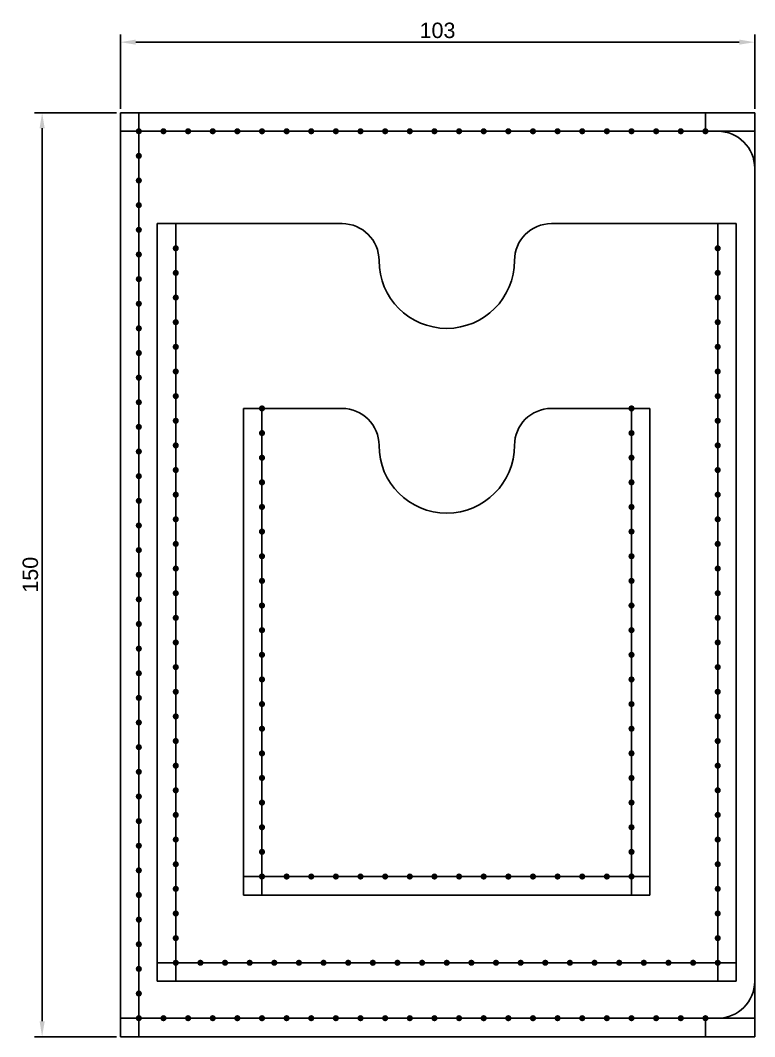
# Model space of a CAD drawing. Header units: millimetres. Extents: x 1335 to 6986, y 304 to 1543.
# Drawn here: x 1366.5 to 1485.7, y 532.3 to 697.3 of the extents above; entities that cross this region are included whole.
import ezdxf

# ---------------------------------------------------------------- set-up
doc = ezdxf.new("R2010")
doc.units = ezdxf.units.MM
doc.styles.get("Standard").update_dxf_attribs({"font": 'arial.ttf'})
doc.dimstyles.new('ISO-25', dxfattribs={"dimtxt": 2.5, "dimasz": 2.5, "dimexe": 1.25, "dimexo": 0.625, "dimtad": 1, "dimtxsty": 'Standard', "dimcen": 2.5, "dimadec": 0, "dimazin": 0, "dimtfac": 1, "dimtmove": 0, "dimatfit": 3, "dimfxl": 1, "dimarcsym": 0})

# ---------------------------------------------------------------- blocks, each defined once
blk = doc.blocks.new('*D36')
at = {"color": 0, "lineweight": -2, "transparency": 16777216}
for p, q in [((1382.12, 682.3), (1368.79, 682.3)), ((1370.04, 534.8), (1370.04, 679.8)), ((1382.12, 532.3), (1368.79, 532.3))]:
    blk.add_line(p, q, dxfattribs=at)
at = {"color": 0, "transparency": 16777216}
for points in [[(1369.63, 679.8), (1370.46, 679.8), (1370.04, 682.3)], [(1369.63, 534.8), (1370.46, 534.8), (1370.04, 532.3)]]:
    blk.add_solid(points, dxfattribs=at)
at = {"layer": 'Defpoints', "color": 0, "transparency": 16777216}
for p in [(1370.04, 682.3), (1382.74, 682.3), (1382.74, 532.3)]:
    blk.add_point(p, dxfattribs=at)
at = {"color": 0, "transparency": 16777216, "insert": (1368.14, 607.3), "char_height": 2.5, "attachment_point": 5, "rotation": 90}
blk.add_mtext('150', dxfattribs=at)
blk = doc.blocks.new('*D37')
at = {"color": 0, "lineweight": -2, "transparency": 16777216}
for p, q in [((1382.74, 682.93), (1382.74, 695.02)), ((1485.74, 682.93), (1485.74, 695.02)), ((1385.24, 693.77), (1483.24, 693.77))]:
    blk.add_line(p, q, dxfattribs=at)
at = {"color": 0, "transparency": 16777216}
for points in [[(1385.24, 694.19), (1385.24, 693.36), (1382.74, 693.77)], [(1483.24, 694.19), (1483.24, 693.36), (1485.74, 693.77)]]:
    blk.add_solid(points, dxfattribs=at)
at = {"layer": 'Defpoints', "color": 0, "transparency": 16777216}
for p in [(1485.74, 693.77), (1382.74, 682.3), (1485.74, 682.3)]:
    blk.add_point(p, dxfattribs=at)
at = {"color": 0, "transparency": 16777216, "insert": (1434.24, 695.67), "char_height": 2.5, "attachment_point": 5}
blk.add_mtext('103', dxfattribs=at)

msp = doc.modelspace()

# ---------------------------------------------------------------- hatches: boundary and pattern name
h = msp.add_hatch(color=256)
h.dxf.hatch_style = 1
h.paths.add_polyline_path([(1386.241, 679.303, 1), (1385.241, 679.303, 1)])
h = msp.add_hatch(color=256)
h.dxf.hatch_style = 1
h.paths.add_polyline_path([(1390.241, 679.303, 1), (1389.241, 679.303, 1)])
h = msp.add_hatch(color=256)
h.dxf.hatch_style = 1
h.paths.add_polyline_path([(1394.241, 679.303, 1), (1393.241, 679.303, 1)])
h = msp.add_hatch(color=256)
h.dxf.hatch_style = 1
h.paths.add_polyline_path([(1398.241, 679.303, 1), (1397.241, 679.303, 1)])
h = msp.add_hatch(color=256)
h.dxf.hatch_style = 1
h.paths.add_polyline_path([(1402.241, 679.303, 1), (1401.241, 679.303, 1)])
h = msp.add_hatch(color=256)
h.dxf.hatch_style = 1
h.paths.add_polyline_path([(1406.241, 679.303, 1), (1405.241, 679.303, 1)])
h = msp.add_hatch(color=256)
h.dxf.hatch_style = 1
h.paths.add_polyline_path([(1410.241, 679.303, 1), (1409.241, 679.303, 1)])
h = msp.add_hatch(color=256)
h.dxf.hatch_style = 1
h.paths.add_polyline_path([(1414.241, 679.303, 1), (1413.241, 679.303, 1)])
h = msp.add_hatch(color=256)
h.dxf.hatch_style = 1
h.paths.add_polyline_path([(1418.241, 679.303, 1), (1417.241, 679.303, 1)])
h = msp.add_hatch(color=256)
h.dxf.hatch_style = 1
h.paths.add_polyline_path([(1422.241, 679.303, 1), (1421.241, 679.303, 1)])
h = msp.add_hatch(color=256)
h.dxf.hatch_style = 1
h.paths.add_polyline_path([(1426.241, 679.303, 1), (1425.241, 679.303, 1)])
h = msp.add_hatch(color=256)
h.dxf.hatch_style = 1
h.paths.add_polyline_path([(1430.241, 679.303, 1), (1429.241, 679.303, 1)])
h = msp.add_hatch(color=256)
h.dxf.hatch_style = 1
h.paths.add_polyline_path([(1434.241, 679.303, 1), (1433.241, 679.303, 1)])
h = msp.add_hatch(color=256)
h.dxf.hatch_style = 1
h.paths.add_polyline_path([(1438.241, 679.303, 1), (1437.241, 679.303, 1)])
h = msp.add_hatch(color=256)
h.dxf.hatch_style = 1
h.paths.add_polyline_path([(1442.241, 679.303, 1), (1441.241, 679.303, 1)])
h = msp.add_hatch(color=256)
h.dxf.hatch_style = 1
h.paths.add_polyline_path([(1446.241, 679.303, 1), (1445.241, 679.303, 1)])
h = msp.add_hatch(color=256)
h.dxf.hatch_style = 1
h.paths.add_polyline_path([(1450.241, 679.303, 1), (1449.241, 679.303, 1)])
h = msp.add_hatch(color=256)
h.dxf.hatch_style = 1
h.paths.add_polyline_path([(1454.241, 679.303, 1), (1453.241, 679.303, 1)])
h = msp.add_hatch(color=256)
h.dxf.hatch_style = 1
h.paths.add_polyline_path([(1458.241, 679.303, 1), (1457.241, 679.303, 1)])
h = msp.add_hatch(color=256)
h.dxf.hatch_style = 1
h.paths.add_polyline_path([(1462.241, 679.303, 1), (1461.241, 679.303, 1)])
h = msp.add_hatch(color=256)
h.dxf.hatch_style = 1
h.paths.add_polyline_path([(1466.241, 679.303, 1), (1465.241, 679.303, 1)])
h = msp.add_hatch(color=256)
h.dxf.hatch_style = 1
h.paths.add_polyline_path([(1470.241, 679.303, 1), (1469.241, 679.303, 1)])
h = msp.add_hatch(color=256)
h.dxf.hatch_style = 1
h.paths.add_polyline_path([(1474.241, 679.303, 1), (1473.241, 679.303, 1)])
h = msp.add_hatch(color=256)
h.dxf.hatch_style = 1
h.paths.add_polyline_path([(1478.241, 679.303, 1), (1477.241, 679.303, 1)])
h = msp.add_hatch(color=256)
h.dxf.hatch_style = 1
h.paths.add_polyline_path([(1386.241, 675.303, 1), (1385.241, 675.303, 1)])
h = msp.add_hatch(color=256)
h.dxf.hatch_style = 1
h.paths.add_polyline_path([(1386.241, 671.303, 1), (1385.241, 671.303, 1)])
h = msp.add_hatch(color=256)
h.dxf.hatch_style = 1
h.paths.add_polyline_path([(1386.241, 667.303, 1), (1385.241, 667.303, 1)])
h = msp.add_hatch(color=256)
h.dxf.hatch_style = 1
h.paths.add_polyline_path([(1386.241, 663.303, 1), (1385.241, 663.303, 1)])
h = msp.add_hatch(color=256)
h.dxf.hatch_style = 1
h.paths.add_polyline_path([(1392.241, 660.303, 1), (1391.241, 660.303, 1)])
h = msp.add_hatch(color=256)
h.dxf.hatch_style = 1
h.paths.add_polyline_path([(1480.241, 660.303, 1), (1479.241, 660.303, 1)])
h = msp.add_hatch(color=256)
h.dxf.hatch_style = 1
h.paths.add_polyline_path([(1386.241, 659.303, 1), (1385.241, 659.303, 1)])
h = msp.add_hatch(color=256)
h.dxf.hatch_style = 1
h.paths.add_polyline_path([(1392.241, 656.303, 1), (1391.241, 656.303, 1)])
h = msp.add_hatch(color=256)
h.dxf.hatch_style = 1
h.paths.add_polyline_path([(1480.241, 656.303, 1), (1479.241, 656.303, 1)])
h = msp.add_hatch(color=256)
h.dxf.hatch_style = 1
h.paths.add_polyline_path([(1386.241, 655.303, 1), (1385.241, 655.303, 1)])
h = msp.add_hatch(color=256)
h.dxf.hatch_style = 1
h.paths.add_polyline_path([(1386.241, 651.303, 1), (1385.241, 651.303, 1)])
h = msp.add_hatch(color=256)
h.dxf.hatch_style = 1
h.paths.add_polyline_path([(1392.241, 652.303, 1), (1391.241, 652.303, 1)])
h = msp.add_hatch(color=256)
h.dxf.hatch_style = 1
h.paths.add_polyline_path([(1480.241, 652.303, 1), (1479.241, 652.303, 1)])
h = msp.add_hatch(color=256)
h.dxf.hatch_style = 1
h.paths.add_polyline_path([(1392.241, 648.303, 1), (1391.241, 648.303, 1)])
h = msp.add_hatch(color=256)
h.dxf.hatch_style = 1
h.paths.add_polyline_path([(1480.241, 648.303, 1), (1479.241, 648.303, 1)])
h = msp.add_hatch(color=256)
h.dxf.hatch_style = 1
h.paths.add_polyline_path([(1386.241, 647.303, 1), (1385.241, 647.303, 1)])
h = msp.add_hatch(color=256)
h.dxf.hatch_style = 1
h.paths.add_polyline_path([(1386.241, 643.303, 1), (1385.241, 643.303, 1)])
h = msp.add_hatch(color=256)
h.dxf.hatch_style = 1
h.paths.add_polyline_path([(1392.241, 644.303, 1), (1391.241, 644.303, 1)])
h = msp.add_hatch(color=256)
h.dxf.hatch_style = 1
h.paths.add_polyline_path([(1480.241, 644.303, 1), (1479.241, 644.303, 1)])
h = msp.add_hatch(color=256)
h.dxf.hatch_style = 1
h.paths.add_polyline_path([(1392.241, 640.303, 1), (1391.241, 640.303, 1)])
h = msp.add_hatch(color=256)
h.dxf.hatch_style = 1
h.paths.add_polyline_path([(1480.241, 640.303, 1), (1479.241, 640.303, 1)])
h = msp.add_hatch(color=256)
h.dxf.hatch_style = 1
h.paths.add_polyline_path([(1386.241, 639.303, 1), (1385.241, 639.303, 1)])
h = msp.add_hatch(color=256)
h.dxf.hatch_style = 1
h.paths.add_polyline_path([(1386.241, 635.303, 1), (1385.241, 635.303, 1)])
h = msp.add_hatch(color=256)
h.dxf.hatch_style = 1
h.paths.add_polyline_path([(1392.241, 636.303, 1), (1391.241, 636.303, 1)])
h = msp.add_hatch(color=256)
h.dxf.hatch_style = 1
h.paths.add_polyline_path([(1480.241, 636.303, 1), (1479.241, 636.303, 1)])
h = msp.add_hatch(color=256)
h.dxf.hatch_style = 1
h.paths.add_polyline_path([(1406.241, 634.303, 1), (1405.241, 634.303, 1)])
h = msp.add_hatch(color=256)
h.dxf.hatch_style = 1
h.paths.add_polyline_path([(1466.241, 634.303, 1), (1465.241, 634.303, 1)])
h = msp.add_hatch(color=256)
h.dxf.hatch_style = 1
h.paths.add_polyline_path([(1392.241, 632.303, 1), (1391.241, 632.303, 1)])
h = msp.add_hatch(color=256)
h.dxf.hatch_style = 1
h.paths.add_polyline_path([(1480.241, 632.303, 1), (1479.241, 632.303, 1)])
h = msp.add_hatch(color=256)
h.dxf.hatch_style = 1
h.paths.add_polyline_path([(1386.241, 631.303, 1), (1385.241, 631.303, 1)])
h = msp.add_hatch(color=256)
h.dxf.hatch_style = 1
h.paths.add_polyline_path([(1406.241, 630.303, 1), (1405.241, 630.303, 1)])
h = msp.add_hatch(color=256)
h.dxf.hatch_style = 1
h.paths.add_polyline_path([(1466.241, 630.303, 1), (1465.241, 630.303, 1)])
h = msp.add_hatch(color=256)
h.dxf.hatch_style = 1
h.paths.add_polyline_path([(1392.241, 628.303, 1), (1391.241, 628.303, 1)])
h = msp.add_hatch(color=256)
h.dxf.hatch_style = 1
h.paths.add_polyline_path([(1480.241, 628.303, 1), (1479.241, 628.303, 1)])
h = msp.add_hatch(color=256)
h.dxf.hatch_style = 1
h.paths.add_polyline_path([(1386.241, 627.303, 1), (1385.241, 627.303, 1)])
h = msp.add_hatch(color=256)
h.dxf.hatch_style = 1
h.paths.add_polyline_path([(1406.241, 626.303, 1), (1405.241, 626.303, 1)])
h = msp.add_hatch(color=256)
h.dxf.hatch_style = 1
h.paths.add_polyline_path([(1466.241, 626.303, 1), (1465.241, 626.303, 1)])
h = msp.add_hatch(color=256)
h.dxf.hatch_style = 1
h.paths.add_polyline_path([(1386.241, 623.303, 1), (1385.241, 623.303, 1)])
h = msp.add_hatch(color=256)
h.dxf.hatch_style = 1
h.paths.add_polyline_path([(1392.241, 624.303, 1), (1391.241, 624.303, 1)])
h = msp.add_hatch(color=256)
h.dxf.hatch_style = 1
h.paths.add_polyline_path([(1480.241, 624.303, 1), (1479.241, 624.303, 1)])
h = msp.add_hatch(color=256)
h.dxf.hatch_style = 1
h.paths.add_polyline_path([(1406.241, 622.303, 1), (1405.241, 622.303, 1)])
h = msp.add_hatch(color=256)
h.dxf.hatch_style = 1
h.paths.add_polyline_path([(1466.241, 622.303, 1), (1465.241, 622.303, 1)])
h = msp.add_hatch(color=256)
h.dxf.hatch_style = 1
h.paths.add_polyline_path([(1392.241, 620.303, 1), (1391.241, 620.303, 1)])
h = msp.add_hatch(color=256)
h.dxf.hatch_style = 1
h.paths.add_polyline_path([(1480.241, 620.303, 1), (1479.241, 620.303, 1)])
h = msp.add_hatch(color=256)
h.dxf.hatch_style = 1
h.paths.add_polyline_path([(1386.241, 619.303, 1), (1385.241, 619.303, 1)])
h = msp.add_hatch(color=256)
h.dxf.hatch_style = 1
h.paths.add_polyline_path([(1406.241, 618.303, 1), (1405.241, 618.303, 1)])
h = msp.add_hatch(color=256)
h.dxf.hatch_style = 1
h.paths.add_polyline_path([(1466.241, 618.303, 1), (1465.241, 618.303, 1)])
h = msp.add_hatch(color=256)
h.dxf.hatch_style = 1
h.paths.add_polyline_path([(1386.241, 615.303, 1), (1385.241, 615.303, 1)])
h = msp.add_hatch(color=256)
h.dxf.hatch_style = 1
h.paths.add_polyline_path([(1392.241, 616.303, 1), (1391.241, 616.303, 1)])
h = msp.add_hatch(color=256)
h.dxf.hatch_style = 1
h.paths.add_polyline_path([(1480.241, 616.303, 1), (1479.241, 616.303, 1)])
h = msp.add_hatch(color=256)
h.dxf.hatch_style = 1
h.paths.add_polyline_path([(1406.241, 614.303, 1), (1405.241, 614.303, 1)])
h = msp.add_hatch(color=256)
h.dxf.hatch_style = 1
h.paths.add_polyline_path([(1466.241, 614.303, 1), (1465.241, 614.303, 1)])
h = msp.add_hatch(color=256)
h.dxf.hatch_style = 1
h.paths.add_polyline_path([(1392.241, 612.303, 1), (1391.241, 612.303, 1)])
h = msp.add_hatch(color=256)
h.dxf.hatch_style = 1
h.paths.add_polyline_path([(1480.241, 612.303, 1), (1479.241, 612.303, 1)])
h = msp.add_hatch(color=256)
h.dxf.hatch_style = 1
h.paths.add_polyline_path([(1386.241, 611.303, 1), (1385.241, 611.303, 1)])
h = msp.add_hatch(color=256)
h.dxf.hatch_style = 1
h.paths.add_polyline_path([(1406.241, 610.303, 1), (1405.241, 610.303, 1)])
h = msp.add_hatch(color=256)
h.dxf.hatch_style = 1
h.paths.add_polyline_path([(1466.241, 610.303, 1), (1465.241, 610.303, 1)])
h = msp.add_hatch(color=256)
h.dxf.hatch_style = 1
h.paths.add_polyline_path([(1386.241, 607.303, 1), (1385.241, 607.303, 1)])
h = msp.add_hatch(color=256)
h.dxf.hatch_style = 1
h.paths.add_polyline_path([(1392.241, 608.303, 1), (1391.241, 608.303, 1)])
h = msp.add_hatch(color=256)
h.dxf.hatch_style = 1
h.paths.add_polyline_path([(1480.241, 608.303, 1), (1479.241, 608.303, 1)])
h = msp.add_hatch(color=256)
h.dxf.hatch_style = 1
h.paths.add_polyline_path([(1406.241, 606.303, 1), (1405.241, 606.303, 1)])
h = msp.add_hatch(color=256)
h.dxf.hatch_style = 1
h.paths.add_polyline_path([(1466.241, 606.303, 1), (1465.241, 606.303, 1)])
h = msp.add_hatch(color=256)
h.dxf.hatch_style = 1
h.paths.add_polyline_path([(1392.241, 604.303, 1), (1391.241, 604.303, 1)])
h = msp.add_hatch(color=256)
h.dxf.hatch_style = 1
h.paths.add_polyline_path([(1480.241, 604.303, 1), (1479.241, 604.303, 1)])
h = msp.add_hatch(color=256)
h.dxf.hatch_style = 1
h.paths.add_polyline_path([(1386.241, 603.303, 1), (1385.241, 603.303, 1)])
h = msp.add_hatch(color=256)
h.dxf.hatch_style = 1
h.paths.add_polyline_path([(1406.241, 602.303, 1), (1405.241, 602.303, 1)])
h = msp.add_hatch(color=256)
h.dxf.hatch_style = 1
h.paths.add_polyline_path([(1466.241, 602.303, 1), (1465.241, 602.303, 1)])
h = msp.add_hatch(color=256)
h.dxf.hatch_style = 1
h.paths.add_polyline_path([(1392.241, 600.303, 1), (1391.241, 600.303, 1)])
h = msp.add_hatch(color=256)
h.dxf.hatch_style = 1
h.paths.add_polyline_path([(1480.241, 600.303, 1), (1479.241, 600.303, 1)])
h = msp.add_hatch(color=256)
h.dxf.hatch_style = 1
h.paths.add_polyline_path([(1386.241, 599.303, 1), (1385.241, 599.303, 1)])
h = msp.add_hatch(color=256)
h.dxf.hatch_style = 1
h.paths.add_polyline_path([(1406.241, 598.303, 1), (1405.241, 598.303, 1)])
h = msp.add_hatch(color=256)
h.dxf.hatch_style = 1
h.paths.add_polyline_path([(1466.241, 598.303, 1), (1465.241, 598.303, 1)])
h = msp.add_hatch(color=256)
h.dxf.hatch_style = 1
h.paths.add_polyline_path([(1386.241, 595.303, 1), (1385.241, 595.303, 1)])
h = msp.add_hatch(color=256)
h.dxf.hatch_style = 1
h.paths.add_polyline_path([(1392.241, 596.303, 1), (1391.241, 596.303, 1)])
h = msp.add_hatch(color=256)
h.dxf.hatch_style = 1
h.paths.add_polyline_path([(1480.241, 596.303, 1), (1479.241, 596.303, 1)])
h = msp.add_hatch(color=256)
h.dxf.hatch_style = 1
h.paths.add_polyline_path([(1406.241, 594.303, 1), (1405.241, 594.303, 1)])
h = msp.add_hatch(color=256)
h.dxf.hatch_style = 1
h.paths.add_polyline_path([(1466.241, 594.303, 1), (1465.241, 594.303, 1)])
h = msp.add_hatch(color=256)
h.dxf.hatch_style = 1
h.paths.add_polyline_path([(1392.241, 592.303, 1), (1391.241, 592.303, 1)])
h = msp.add_hatch(color=256)
h.dxf.hatch_style = 1
h.paths.add_polyline_path([(1480.241, 592.303, 1), (1479.241, 592.303, 1)])
h = msp.add_hatch(color=256)
h.dxf.hatch_style = 1
h.paths.add_polyline_path([(1386.241, 591.303, 1), (1385.241, 591.303, 1)])
h = msp.add_hatch(color=256)
h.dxf.hatch_style = 1
h.paths.add_polyline_path([(1406.241, 590.303, 1), (1405.241, 590.303, 1)])
h = msp.add_hatch(color=256)
h.dxf.hatch_style = 1
h.paths.add_polyline_path([(1466.241, 590.303, 1), (1465.241, 590.303, 1)])
h = msp.add_hatch(color=256)
h.dxf.hatch_style = 1
h.paths.add_polyline_path([(1386.241, 587.303, 1), (1385.241, 587.303, 1)])
h = msp.add_hatch(color=256)
h.dxf.hatch_style = 1
h.paths.add_polyline_path([(1392.241, 588.303, 1), (1391.241, 588.303, 1)])
h = msp.add_hatch(color=256)
h.dxf.hatch_style = 1
h.paths.add_polyline_path([(1480.241, 588.303, 1), (1479.241, 588.303, 1)])
h = msp.add_hatch(color=256)
h.dxf.hatch_style = 1
h.paths.add_polyline_path([(1406.241, 586.303, 1), (1405.241, 586.303, 1)])
h = msp.add_hatch(color=256)
h.dxf.hatch_style = 1
h.paths.add_polyline_path([(1466.241, 586.303, 1), (1465.241, 586.303, 1)])
h = msp.add_hatch(color=256)
h.dxf.hatch_style = 1
h.paths.add_polyline_path([(1392.241, 584.303, 1), (1391.241, 584.303, 1)])
h = msp.add_hatch(color=256)
h.dxf.hatch_style = 1
h.paths.add_polyline_path([(1480.241, 584.303, 1), (1479.241, 584.303, 1)])
h = msp.add_hatch(color=256)
h.dxf.hatch_style = 1
h.paths.add_polyline_path([(1386.241, 583.303, 1), (1385.241, 583.303, 1)])
h = msp.add_hatch(color=256)
h.dxf.hatch_style = 1
h.paths.add_polyline_path([(1406.241, 582.303, 1), (1405.241, 582.303, 1)])
h = msp.add_hatch(color=256)
h.dxf.hatch_style = 1
h.paths.add_polyline_path([(1466.241, 582.303, 1), (1465.241, 582.303, 1)])
h = msp.add_hatch(color=256)
h.dxf.hatch_style = 1
h.paths.add_polyline_path([(1386.241, 579.303, 1), (1385.241, 579.303, 1)])
h = msp.add_hatch(color=256)
h.dxf.hatch_style = 1
h.paths.add_polyline_path([(1392.241, 580.303, 1), (1391.241, 580.303, 1)])
h = msp.add_hatch(color=256)
h.dxf.hatch_style = 1
h.paths.add_polyline_path([(1480.241, 580.303, 1), (1479.241, 580.303, 1)])
h = msp.add_hatch(color=256)
h.dxf.hatch_style = 1
h.paths.add_polyline_path([(1406.241, 578.303, 1), (1405.241, 578.303, 1)])
h = msp.add_hatch(color=256)
h.dxf.hatch_style = 1
h.paths.add_polyline_path([(1466.241, 578.303, 1), (1465.241, 578.303, 1)])
h = msp.add_hatch(color=256)
h.dxf.hatch_style = 1
h.paths.add_polyline_path([(1392.241, 576.303, 1), (1391.241, 576.303, 1)])
h = msp.add_hatch(color=256)
h.dxf.hatch_style = 1
h.paths.add_polyline_path([(1480.241, 576.303, 1), (1479.241, 576.303, 1)])
h = msp.add_hatch(color=256)
h.dxf.hatch_style = 1
h.paths.add_polyline_path([(1386.241, 575.303, 1), (1385.241, 575.303, 1)])
h = msp.add_hatch(color=256)
h.dxf.hatch_style = 1
h.paths.add_polyline_path([(1406.241, 574.303, 1), (1405.241, 574.303, 1)])
h = msp.add_hatch(color=256)
h.dxf.hatch_style = 1
h.paths.add_polyline_path([(1466.241, 574.303, 1), (1465.241, 574.303, 1)])
h = msp.add_hatch(color=256)
h.dxf.hatch_style = 1
h.paths.add_polyline_path([(1392.241, 572.303, 1), (1391.241, 572.303, 1)])
h = msp.add_hatch(color=256)
h.dxf.hatch_style = 1
h.paths.add_polyline_path([(1480.241, 572.303, 1), (1479.241, 572.303, 1)])
h = msp.add_hatch(color=256)
h.dxf.hatch_style = 1
h.paths.add_polyline_path([(1386.241, 571.303, 1), (1385.241, 571.303, 1)])
h = msp.add_hatch(color=256)
h.dxf.hatch_style = 1
h.paths.add_polyline_path([(1406.241, 570.303, 1), (1405.241, 570.303, 1)])
h = msp.add_hatch(color=256)
h.dxf.hatch_style = 1
h.paths.add_polyline_path([(1466.241, 570.303, 1), (1465.241, 570.303, 1)])
h = msp.add_hatch(color=256)
h.dxf.hatch_style = 1
h.paths.add_polyline_path([(1386.241, 567.303, 1), (1385.241, 567.303, 1)])
h = msp.add_hatch(color=256)
h.dxf.hatch_style = 1
h.paths.add_polyline_path([(1392.241, 568.303, 1), (1391.241, 568.303, 1)])
h = msp.add_hatch(color=256)
h.dxf.hatch_style = 1
h.paths.add_polyline_path([(1480.241, 568.303, 1), (1479.241, 568.303, 1)])
h = msp.add_hatch(color=256)
h.dxf.hatch_style = 1
h.paths.add_polyline_path([(1406.241, 566.303, 1), (1405.241, 566.303, 1)])
h = msp.add_hatch(color=256)
h.dxf.hatch_style = 1
h.paths.add_polyline_path([(1466.241, 566.303, 1), (1465.241, 566.303, 1)])
h = msp.add_hatch(color=256)
h.dxf.hatch_style = 1
h.paths.add_polyline_path([(1392.241, 564.303, 1), (1391.241, 564.303, 1)])
h = msp.add_hatch(color=256)
h.dxf.hatch_style = 1
h.paths.add_polyline_path([(1480.241, 564.303, 1), (1479.241, 564.303, 1)])
h = msp.add_hatch(color=256)
h.dxf.hatch_style = 1
h.paths.add_polyline_path([(1386.241, 563.303, 1), (1385.241, 563.303, 1)])
h = msp.add_hatch(color=256)
h.dxf.hatch_style = 1
h.paths.add_polyline_path([(1406.241, 562.303, 1), (1405.241, 562.303, 1)])
h = msp.add_hatch(color=256)
h.dxf.hatch_style = 1
h.paths.add_polyline_path([(1466.241, 562.303, 1), (1465.241, 562.303, 1)])
h = msp.add_hatch(color=256)
h.dxf.hatch_style = 1
h.paths.add_polyline_path([(1386.241, 559.303, 1), (1385.241, 559.303, 1)])
h = msp.add_hatch(color=256)
h.dxf.hatch_style = 1
h.paths.add_polyline_path([(1392.241, 560.303, 1), (1391.241, 560.303, 1)])
h = msp.add_hatch(color=256)
h.dxf.hatch_style = 1
h.paths.add_polyline_path([(1480.241, 560.303, 1), (1479.241, 560.303, 1)])
h = msp.add_hatch(color=256)
h.dxf.hatch_style = 1
h.paths.add_polyline_path([(1406.241, 558.303, 1), (1405.241, 558.303, 1)])
h = msp.add_hatch(color=256)
h.dxf.hatch_style = 1
h.paths.add_polyline_path([(1410.241, 558.303, 1), (1409.241, 558.303, 1)])
h = msp.add_hatch(color=256)
h.dxf.hatch_style = 1
h.paths.add_polyline_path([(1414.241, 558.303, 1), (1413.241, 558.303, 1)])
h = msp.add_hatch(color=256)
h.dxf.hatch_style = 1
h.paths.add_polyline_path([(1418.241, 558.303, 1), (1417.241, 558.303, 1)])
h = msp.add_hatch(color=256)
h.dxf.hatch_style = 1
h.paths.add_polyline_path([(1422.241, 558.303, 1), (1421.241, 558.303, 1)])
h = msp.add_hatch(color=256)
h.dxf.hatch_style = 1
h.paths.add_polyline_path([(1426.241, 558.303, 1), (1425.241, 558.303, 1)])
h = msp.add_hatch(color=256)
h.dxf.hatch_style = 1
h.paths.add_polyline_path([(1430.241, 558.303, 1), (1429.241, 558.303, 1)])
h = msp.add_hatch(color=256)
h.dxf.hatch_style = 1
h.paths.add_polyline_path([(1434.241, 558.303, 1), (1433.241, 558.303, 1)])
h = msp.add_hatch(color=256)
h.dxf.hatch_style = 1
h.paths.add_polyline_path([(1438.241, 558.303, 1), (1437.241, 558.303, 1)])
h = msp.add_hatch(color=256)
h.dxf.hatch_style = 1
h.paths.add_polyline_path([(1442.241, 558.303, 1), (1441.241, 558.303, 1)])
h = msp.add_hatch(color=256)
h.dxf.hatch_style = 1
h.paths.add_polyline_path([(1446.241, 558.303, 1), (1445.241, 558.303, 1)])
h = msp.add_hatch(color=256)
h.dxf.hatch_style = 1
h.paths.add_polyline_path([(1450.241, 558.303, 1), (1449.241, 558.303, 1)])
h = msp.add_hatch(color=256)
h.dxf.hatch_style = 1
h.paths.add_polyline_path([(1454.241, 558.303, 1), (1453.241, 558.303, 1)])
h = msp.add_hatch(color=256)
h.dxf.hatch_style = 1
h.paths.add_polyline_path([(1458.241, 558.303, 1), (1457.241, 558.303, 1)])
h = msp.add_hatch(color=256)
h.dxf.hatch_style = 1
h.paths.add_polyline_path([(1462.241, 558.303, 1), (1461.241, 558.303, 1)])
h = msp.add_hatch(color=256)
h.dxf.hatch_style = 1
h.paths.add_polyline_path([(1466.241, 558.303, 1), (1465.241, 558.303, 1)])
h = msp.add_hatch(color=256)
h.dxf.hatch_style = 1
h.paths.add_polyline_path([(1466.241, 558.303, 1), (1465.241, 558.303, 1)])
h = msp.add_hatch(color=256)
h.dxf.hatch_style = 1
h.paths.add_polyline_path([(1392.241, 556.303, 1), (1391.241, 556.303, 1)])
h = msp.add_hatch(color=256)
h.dxf.hatch_style = 1
h.paths.add_polyline_path([(1480.241, 556.303, 1), (1479.241, 556.303, 1)])
h = msp.add_hatch(color=256)
h.dxf.hatch_style = 1
h.paths.add_polyline_path([(1386.241, 555.303, 1), (1385.241, 555.303, 1)])
h = msp.add_hatch(color=256)
h.dxf.hatch_style = 1
h.paths.add_polyline_path([(1392.241, 552.303, 1), (1391.241, 552.303, 1)])
h = msp.add_hatch(color=256)
h.dxf.hatch_style = 1
h.paths.add_polyline_path([(1480.241, 552.303, 1), (1479.241, 552.303, 1)])
h = msp.add_hatch(color=256)
h.dxf.hatch_style = 1
h.paths.add_polyline_path([(1386.241, 551.303, 1), (1385.241, 551.303, 1)])
h = msp.add_hatch(color=256)
h.dxf.hatch_style = 1
h.paths.add_polyline_path([(1392.241, 548.303, 1), (1391.241, 548.303, 1)])
h = msp.add_hatch(color=256)
h.dxf.hatch_style = 1
h.paths.add_polyline_path([(1480.241, 548.303, 1), (1479.241, 548.303, 1)])
h = msp.add_hatch(color=256)
h.dxf.hatch_style = 1
h.paths.add_polyline_path([(1386.241, 547.303, 1), (1385.241, 547.303, 1)])
h = msp.add_hatch(color=256)
h.dxf.hatch_style = 1
h.paths.add_polyline_path([(1392.241, 544.303, 1), (1391.241, 544.303, 1)])
h = msp.add_hatch(color=256)
h.dxf.hatch_style = 1
h.paths.add_polyline_path([(1396.241, 544.303, 1), (1395.241, 544.303, 1)])
h = msp.add_hatch(color=256)
h.dxf.hatch_style = 1
h.paths.add_polyline_path([(1400.241, 544.303, 1), (1399.241, 544.303, 1)])
h = msp.add_hatch(color=256)
h.dxf.hatch_style = 1
h.paths.add_polyline_path([(1404.241, 544.303, 1), (1403.241, 544.303, 1)])
h = msp.add_hatch(color=256)
h.dxf.hatch_style = 1
h.paths.add_polyline_path([(1408.241, 544.303, 1), (1407.241, 544.303, 1)])
h = msp.add_hatch(color=256)
h.dxf.hatch_style = 1
h.paths.add_polyline_path([(1412.241, 544.303, 1), (1411.241, 544.303, 1)])
h = msp.add_hatch(color=256)
h.dxf.hatch_style = 1
h.paths.add_polyline_path([(1416.241, 544.303, 1), (1415.241, 544.303, 1)])
h = msp.add_hatch(color=256)
h.dxf.hatch_style = 1
h.paths.add_polyline_path([(1420.241, 544.303, 1), (1419.241, 544.303, 1)])
h = msp.add_hatch(color=256)
h.dxf.hatch_style = 1
h.paths.add_polyline_path([(1424.241, 544.303, 1), (1423.241, 544.303, 1)])
h = msp.add_hatch(color=256)
h.dxf.hatch_style = 1
h.paths.add_polyline_path([(1428.241, 544.303, 1), (1427.241, 544.303, 1)])
h = msp.add_hatch(color=256)
h.dxf.hatch_style = 1
h.paths.add_polyline_path([(1432.241, 544.303, 1), (1431.241, 544.303, 1)])
h = msp.add_hatch(color=256)
h.dxf.hatch_style = 1
h.paths.add_polyline_path([(1436.241, 544.303, 1), (1435.241, 544.303, 1)])
h = msp.add_hatch(color=256)
h.dxf.hatch_style = 1
h.paths.add_polyline_path([(1440.241, 544.303, 1), (1439.241, 544.303, 1)])
h = msp.add_hatch(color=256)
h.dxf.hatch_style = 1
h.paths.add_polyline_path([(1444.241, 544.303, 1), (1443.241, 544.303, 1)])
h = msp.add_hatch(color=256)
h.dxf.hatch_style = 1
h.paths.add_polyline_path([(1448.241, 544.303, 1), (1447.241, 544.303, 1)])
h = msp.add_hatch(color=256)
h.dxf.hatch_style = 1
h.paths.add_polyline_path([(1452.241, 544.303, 1), (1451.241, 544.303, 1)])
h = msp.add_hatch(color=256)
h.dxf.hatch_style = 1
h.paths.add_polyline_path([(1456.241, 544.303, 1), (1455.241, 544.303, 1)])
h = msp.add_hatch(color=256)
h.dxf.hatch_style = 1
h.paths.add_polyline_path([(1460.241, 544.303, 1), (1459.241, 544.303, 1)])
h = msp.add_hatch(color=256)
h.dxf.hatch_style = 1
h.paths.add_polyline_path([(1464.241, 544.303, 1), (1463.241, 544.303, 1)])
h = msp.add_hatch(color=256)
h.dxf.hatch_style = 1
h.paths.add_polyline_path([(1468.241, 544.303, 1), (1467.241, 544.303, 1)])
h = msp.add_hatch(color=256)
h.dxf.hatch_style = 1
h.paths.add_polyline_path([(1472.241, 544.303, 1), (1471.241, 544.303, 1)])
h = msp.add_hatch(color=256)
h.dxf.hatch_style = 1
h.paths.add_polyline_path([(1476.241, 544.303, 1), (1475.241, 544.303, 1)])
h = msp.add_hatch(color=256)
h.dxf.hatch_style = 1
h.paths.add_polyline_path([(1480.241, 544.303, 1), (1479.241, 544.303, 1)])
h = msp.add_hatch(color=256)
h.dxf.hatch_style = 1
h.paths.add_polyline_path([(1386.241, 543.303, 1), (1385.241, 543.303, 1)])
h = msp.add_hatch(color=256)
h.dxf.hatch_style = 1
h.paths.add_polyline_path([(1386.241, 539.303, 1), (1385.241, 539.303, 1)])
h = msp.add_hatch(color=256)
h.dxf.hatch_style = 1
h.paths.add_polyline_path([(1386.241, 535.303, 1), (1385.241, 535.303, 1)])
h = msp.add_hatch(color=256)
h.dxf.hatch_style = 1
h.paths.add_polyline_path([(1390.241, 535.303, 1), (1389.241, 535.303, 1)])
h = msp.add_hatch(color=256)
h.dxf.hatch_style = 1
h.paths.add_polyline_path([(1394.241, 535.303, 1), (1393.241, 535.303, 1)])
h = msp.add_hatch(color=256)
h.dxf.hatch_style = 1
h.paths.add_polyline_path([(1398.241, 535.303, 1), (1397.241, 535.303, 1)])
h = msp.add_hatch(color=256)
h.dxf.hatch_style = 1
h.paths.add_polyline_path([(1402.241, 535.303, 1), (1401.241, 535.303, 1)])
h = msp.add_hatch(color=256)
h.dxf.hatch_style = 1
h.paths.add_polyline_path([(1406.241, 535.303, 1), (1405.241, 535.303, 1)])
h = msp.add_hatch(color=256)
h.dxf.hatch_style = 1
h.paths.add_polyline_path([(1410.241, 535.303, 1), (1409.241, 535.303, 1)])
h = msp.add_hatch(color=256)
h.dxf.hatch_style = 1
h.paths.add_polyline_path([(1414.241, 535.303, 1), (1413.241, 535.303, 1)])
h = msp.add_hatch(color=256)
h.dxf.hatch_style = 1
h.paths.add_polyline_path([(1418.241, 535.303, 1), (1417.241, 535.303, 1)])
h = msp.add_hatch(color=256)
h.dxf.hatch_style = 1
h.paths.add_polyline_path([(1422.241, 535.303, 1), (1421.241, 535.303, 1)])
h = msp.add_hatch(color=256)
h.dxf.hatch_style = 1
h.paths.add_polyline_path([(1426.241, 535.303, 1), (1425.241, 535.303, 1)])
h = msp.add_hatch(color=256)
h.dxf.hatch_style = 1
h.paths.add_polyline_path([(1430.241, 535.303, 1), (1429.241, 535.303, 1)])
h = msp.add_hatch(color=256)
h.dxf.hatch_style = 1
h.paths.add_polyline_path([(1434.241, 535.303, 1), (1433.241, 535.303, 1)])
h = msp.add_hatch(color=256)
h.dxf.hatch_style = 1
h.paths.add_polyline_path([(1438.241, 535.303, 1), (1437.241, 535.303, 1)])
h = msp.add_hatch(color=256)
h.dxf.hatch_style = 1
h.paths.add_polyline_path([(1442.241, 535.303, 1), (1441.241, 535.303, 1)])
h = msp.add_hatch(color=256)
h.dxf.hatch_style = 1
h.paths.add_polyline_path([(1446.241, 535.303, 1), (1445.241, 535.303, 1)])
h = msp.add_hatch(color=256)
h.dxf.hatch_style = 1
h.paths.add_polyline_path([(1450.241, 535.303, 1), (1449.241, 535.303, 1)])
h = msp.add_hatch(color=256)
h.dxf.hatch_style = 1
h.paths.add_polyline_path([(1454.241, 535.303, 1), (1453.241, 535.303, 1)])
h = msp.add_hatch(color=256)
h.dxf.hatch_style = 1
h.paths.add_polyline_path([(1458.241, 535.303, 1), (1457.241, 535.303, 1)])
h = msp.add_hatch(color=256)
h.dxf.hatch_style = 1
h.paths.add_polyline_path([(1462.241, 535.303, 1), (1461.241, 535.303, 1)])
h = msp.add_hatch(color=256)
h.dxf.hatch_style = 1
h.paths.add_polyline_path([(1466.241, 535.303, 1), (1465.241, 535.303, 1)])
h = msp.add_hatch(color=256)
h.dxf.hatch_style = 1
h.paths.add_polyline_path([(1470.241, 535.303, 1), (1469.241, 535.303, 1)])
h = msp.add_hatch(color=256)
h.dxf.hatch_style = 1
h.paths.add_polyline_path([(1474.241, 535.303, 1), (1473.241, 535.303, 1)])
h = msp.add_hatch(color=256)
h.dxf.hatch_style = 1
h.paths.add_polyline_path([(1478.241, 535.303, 1), (1477.241, 535.303, 1)])

# ---------------------------------------------------------------- linework, layer by layer
for p, q in [((1382.741, 682.303), (1382.741, 532.303)), ((1485.741, 682.303), (1382.741, 682.303)), ((1382.741, 679.303), (1382.741, 682.303)), ((1382.741, 682.303), (1385.741, 682.303)), ((1382.741, 682.303), (1382.741, 682.303)), ((1382.741, 682.303), (1388.741, 682.303)), ((1382.741, 682.303), (1477.741, 682.303)), ((1385.741, 682.303), (1385.741, 532.303)), ((1485.741, 682.303), (1477.741, 682.303)), ((1477.741, 682.303), (1477.741, 679.303)), ((1477.741, 682.303), (1477.741, 679.303)), ((1485.741, 532.303), (1485.741, 682.303)), ((1485.741, 682.303), (1485.741, 679.303)), ((1485.741, 679.303), (1382.741, 679.303)), ((1477.741, 679.303), (1479.741, 679.303)), ((1485.741, 673.303), (1485.741, 541.303)), ((1388.741, 664.303), (1388.741, 541.303)), ((1388.741, 664.303), (1391.741, 664.303)), ((1388.741, 664.303), (1418.741, 664.303)), ((1391.741, 664.303), (1391.741, 541.303)), ((1482.741, 664.303), (1452.741, 664.303)), ((1479.741, 541.303), (1479.741, 664.303)), ((1482.741, 541.303), (1482.741, 664.303)), ((1402.741, 634.303), (1402.741, 555.303)), ((1402.741, 634.303), (1405.741, 634.303)), ((1402.741, 634.303), (1418.741, 634.303)), ((1405.741, 634.303), (1405.741, 555.303)), ((1468.741, 634.303), (1452.741, 634.303)), ((1465.741, 555.303), (1465.741, 634.303)), ((1468.741, 555.303), (1468.741, 634.303)), ((1402.741, 555.303), (1402.741, 558.303)), ((1402.741, 558.303), (1468.741, 558.303)), ((1468.741, 558.303), (1468.741, 555.303)), ((1402.741, 555.303), (1468.741, 555.303)), ((1402.741, 555.303), (1468.741, 555.303)), ((1405.741, 555.303), (1402.741, 555.303)), ((1468.741, 555.303), (1465.741, 555.303)), ((1388.741, 541.303), (1388.741, 544.303)), ((1388.741, 544.303), (1482.741, 544.303)), ((1482.741, 544.303), (1482.741, 541.303)), ((1388.741, 541.303), (1482.741, 541.303)), ((1391.741, 541.303), (1388.741, 541.303)), ((1388.741, 541.303), (1402.741, 541.303)), ((1388.741, 541.303), (1482.741, 541.303)), ((1482.741, 541.303), (1468.741, 541.303)), ((1482.741, 541.303), (1479.741, 541.303)), ((1382.741, 532.303), (1382.741, 535.303)), ((1382.741, 535.303), (1485.741, 535.303)), ((1477.741, 532.303), (1477.741, 535.303)), ((1477.741, 532.303), (1477.741, 535.303)), ((1477.741, 535.303), (1479.741, 535.303)), ((1382.741, 532.303), (1485.741, 532.303)), ((1385.741, 532.303), (1382.741, 532.303)), ((1382.741, 532.303), (1477.741, 532.303)), ((1385.741, 532.303), (1388.741, 532.303)), ((1485.741, 532.303), (1477.741, 532.303)), ((1485.741, 532.303), (1482.741, 532.303))]:
    msp.add_line(p, q)
for centre, radius, start, end in [((1479.741, 673.303), 6, 0, 90), ((1418.741, 658.303), 6, 0, 90), ((1452.741, 658.303), 6, 90, 180), ((1435.741, 658.303), 11, 180, 0), ((1418.741, 628.303), 6, 0, 90), ((1452.741, 628.303), 6, 90, 180), ((1435.741, 628.303), 11, 180, 0), ((1435.741, 628.303), 11, 180, 0), ((1479.741, 541.303), 6, 270, 0)]:
    msp.add_arc(centre, radius, start, end)

# ---------------------------------------------------------------- dimensions: what is measured, and where the dimension line sits
at = {"color": 3}
dim = msp.add_linear_dim(base=(1485.741, 693.772), p1=(1382.741, 682.303), p2=(1485.741, 682.303), dimstyle='ISO-25', dxfattribs=at)
dim.commit()
dim.dimension.update_dxf_attribs({"geometry": '*D37', "text_midpoint": (1434.241, 695.674)})
dim = msp.add_linear_dim(base=(1370.043, 682.303), p1=(1382.741, 532.303), p2=(1382.741, 682.303), angle=90, dimstyle='ISO-25', dxfattribs=at)
dim.commit()
dim.dimension.update_dxf_attribs({"geometry": '*D36', "text_midpoint": (1368.141, 607.303)})

doc.saveas('drawing.dxf')
